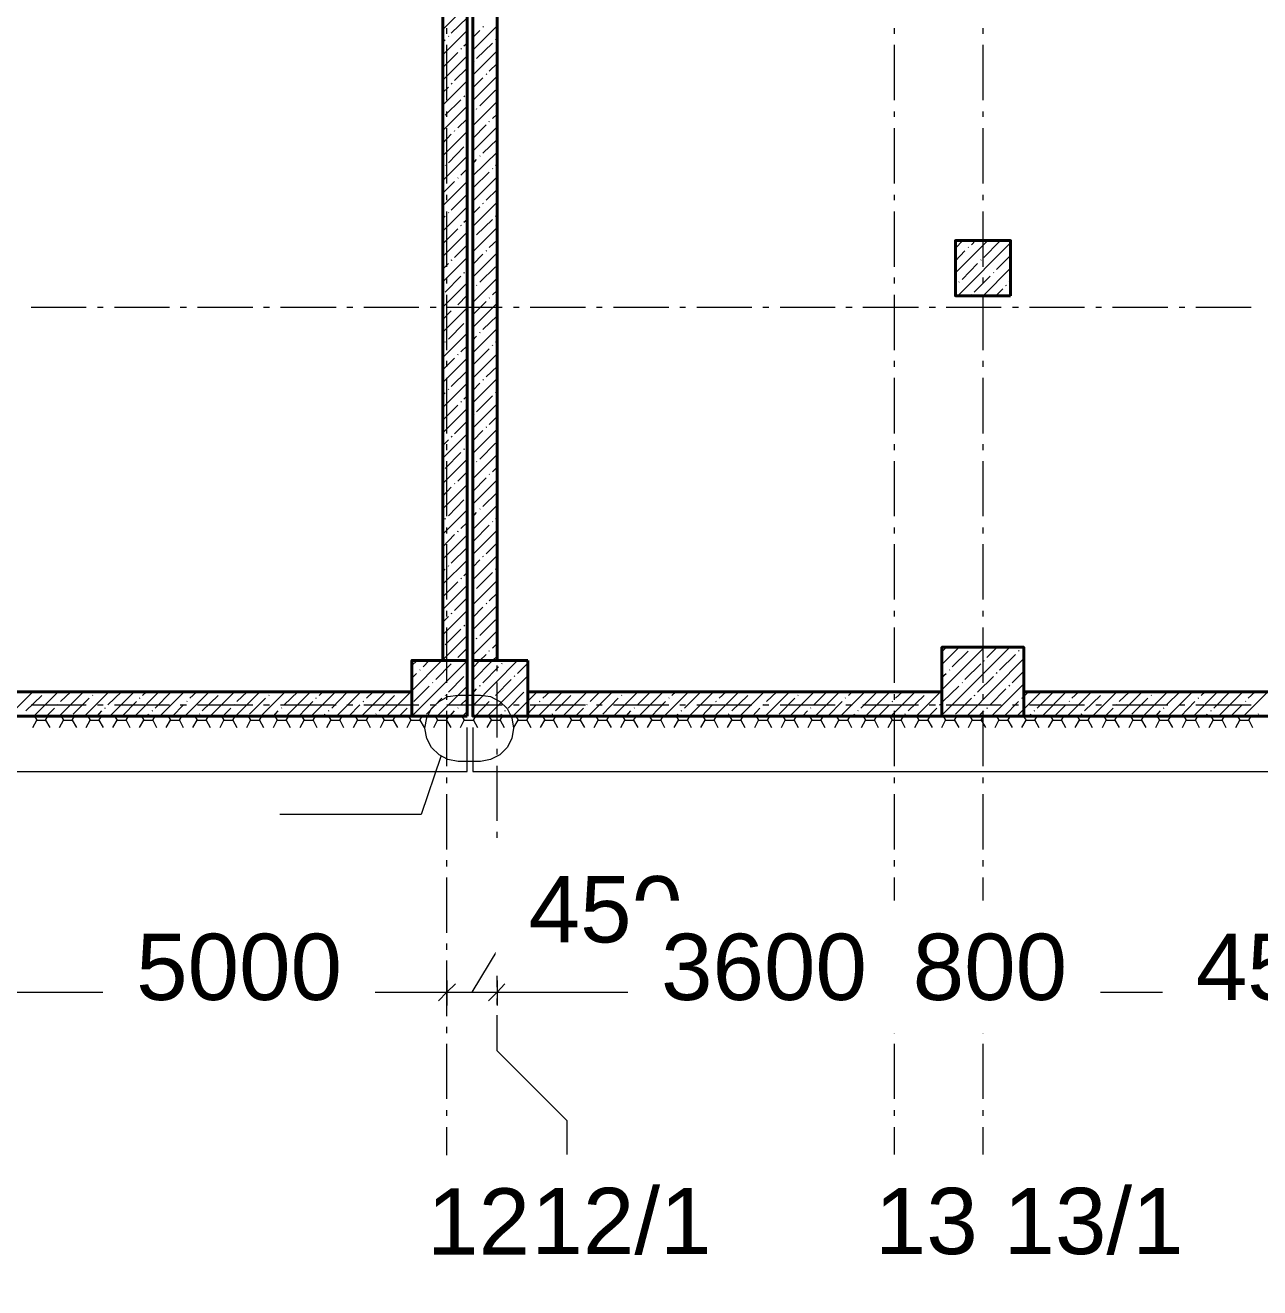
# Model space of a CAD drawing. Header units: millimetres. Extents: x -213911 to 415037, y -3642 to 107391.
# Drawn here: x -172386 to -161206, y -29 to 11398 of the extents above; entities that cross this region are included whole.
import ezdxf

# ---------------------------------------------------------------- set-up
doc = ezdxf.new("R2010")
doc.units = ezdxf.units.MM
doc.layers.add('Оси', color=7, linetype='Continuous', lineweight=9)
doc.styles.get("Standard").update_dxf_attribs({"font": 'arial.ttf'})

msp = doc.modelspace()

# ---------------------------------------------------------------- linework, layer by layer
at = {"lineweight": 40}
for points in [[(-168384.7, 5649.2), (-168384.7, 12651.9), (-168605, 12651.9), (-168605, 5649.2)], [(-168113.6, 5649.2), (-168113.6, 12651.9), (-168333.9, 12651.9), (-168333.9, 5649.2)], [(-163462.1, 8949.4), (-163462.1, 9449.2), (-163962, 9449.2), (-163962, 8949.4)], [(-163343.5, 5145.1), (-163343.5, 5767.9), (-164084.9, 5767.9), (-164084.9, 5145.1)], [(-168384.7, 5145.1), (-168384.7, 5649.2), (-168884.6, 5649.2), (-168884.6, 5145.1)], [(-167834, 5649.2), (-168333.9, 5649.2), (-168333.9, 5145.1), (-167834, 5145.1)], [(-173269.2, 5145.1), (-168884.6, 5145.1), (-168884.6, 5365.4), (-173269.2, 5365.4)], [(-167834, 5145.1), (-164084.9, 5145.1), (-164084.9, 5365.4), (-167834, 5365.4)], [(-163343.5, 5145.1), (-159458.8, 5145.1), (-159458.8, 5365.4), (-163343.5, 5365.4)]]:
    msp.add_lwpolyline(points, close=True, dxfattribs=at)
at = {"layer": 'Оси', "lineweight": 9}
for points in [[(-168384.7, 28983), (-168384.7, 29385.5), (-172769.4, 29385.5), (-172769.4, 32867.8), (-207511.6, 32867.8), (-207511.6, 4645.2), (-168384.7, 4645.2), (-168384.7, 5043.4)], [(-168384.7, 5145.1), (-168384.7, 15486)], [(-168333.9, 5043.4), (-168333.9, 4645.2), (-130647.4, 4645.2), (-130647.4, 8301.2), (-121640.9, 8301.2), (-121640.9, 12300.3), (-122034.9, 12300.3)], [(-168605, 11359.8), (-168384.7, 11580.1)], [(-168528.8, 11325.9), (-168384.7, 11465.7)], [(-168113.6, 10978.6), (-168113.6, 11478.5)], [(-168605, 11131.1), (-168384.7, 11351.4)], [(-168566.9, 11321.7), (-168566.9, 11372.5)], [(-168333.9, 11173.4), (-168113.6, 11393.7)], [(-168333.9, 11287.8), (-168270.4, 11351.4)], [(-168240.7, 11381), (-168236.5, 11385.3)], [(-164512.7, 11321.7), (-164512.7, 11372.5)], [(-163712.1, 11321.7), (-163712.1, 11372.5)], [(-168605, 11245.5), (-168583.9, 11266.6)], [(-168566.9, 10720.1), (-168566.9, 11220)], [(-168554.2, 11296.3), (-168550, 11300.5)], [(-168414.4, 11211.6), (-168384.7, 11237)], [(-168300, 11097.2), (-168156, 11237)], [(-168126.3, 11266.6), (-168122.1, 11270.9)], [(-164512.7, 10720.1), (-164512.7, 11220)], [(-163712.1, 10720.1), (-163712.1, 11220)], [(-168605, 11016.7), (-168469.5, 11152.3)], [(-168605, 10902.3), (-168384.7, 11122.6)], [(-168439.8, 11181.9), (-168435.6, 11186.1)], [(-168333.9, 10944.7), (-168113.6, 11165)], [(-168499.1, 10898.1), (-168384.7, 11008.2)], [(-168325.4, 11067.5), (-168321.2, 11071.8)], [(-168185.6, 10982.8), (-168113.6, 11050.6)], [(-168605, 10673.5), (-168384.7, 10893.8)], [(-168528.8, 10868.4), (-168520.3, 10872.7)], [(-168333.9, 10715.9), (-168113.6, 10936.2)], [(-168333.9, 10830.3), (-168240.7, 10923.5)], [(-168211.1, 10953.1), (-168206.8, 10957.4)], [(-168113.6, 10826.1), (-168113.6, 10876.9)], [(-168605, 10787.9), (-168554.2, 10838.8)], [(-168414.4, 10754), (-168405.9, 10758.3)], [(-168270.4, 10669.3), (-168126.3, 10809.1)], [(-168605, 10444.8), (-168384.7, 10665.1)], [(-168583.9, 10584.6), (-168439.8, 10724.4)], [(-168333.9, 10487.1), (-168113.6, 10707.4)], [(-168300, 10639.7), (-168295.8, 10643.9)], [(-168113.6, 10224.5), (-168113.6, 10724.4)], [(-168566.9, 10567.6), (-168566.9, 10618.5)], [(-168469.5, 10470.2), (-168384.7, 10550.7)], [(-168333.9, 10601.5), (-168325.4, 10610)], [(-168185.6, 10525.3), (-168181.4, 10529.5)], [(-168156, 10554.9), (-168113.6, 10593.1)], [(-164512.7, 10567.6), (-164512.7, 10618.5)], [(-163712.1, 10567.6), (-163712.1, 10618.5)], [(-168605, 10216), (-168384.7, 10436.3)], [(-168605, 10330.4), (-168528.8, 10410.9)], [(-168566.9, 9966.1), (-168566.9, 10466)], [(-168499.1, 10440.5), (-168494.9, 10444.8)], [(-168333.9, 10372.8), (-168211.1, 10495.6)], [(-168333.9, 10258.4), (-168113.6, 10478.7)], [(-164512.7, 9966.1), (-164512.7, 10466)], [(-163712.1, 9966.1), (-163712.1, 10466)], [(-168554.2, 10152.5), (-168414.4, 10296.5)], [(-168240.7, 10241.4), (-168113.6, 10364.3)], [(-168605, 9991.5), (-168384.7, 10211.8)], [(-168333.9, 10033.9), (-168113.6, 10249.9)], [(-168333.9, 10144), (-168300, 10182.1)], [(-168270.4, 10211.8), (-168266.1, 10216)], [(-168583.9, 10127.1), (-168579.6, 10131.3)], [(-168439.8, 10042.3), (-168384.7, 10097.4)], [(-168325.4, 9928), (-168185.6, 10067.8)], [(-168156, 10097.4), (-168151.7, 10101.6)], [(-168126.3, 10127.1), (-168113.6, 10139.8)], [(-168113.6, 10072), (-168113.6, 10122.8)], [(-168605, 9762.7), (-168384.7, 9983)], [(-168605, 9877.1), (-168499.1, 9983)], [(-168469.5, 10012.7), (-168465.2, 10016.9)], [(-168333.9, 9805.1), (-168113.6, 10025.4)], [(-168113.6, 9470.4), (-168113.6, 9970.3)], [(-168566.9, 9813.6), (-168566.9, 9864.4)], [(-168528.8, 9724.6), (-168384.7, 9868.6)], [(-168211.1, 9813.6), (-168113.6, 9911)], [(-164512.7, 9813.6), (-164512.7, 9864.4)], [(-163712.1, 9813.6), (-163712.1, 9864.4)], [(-168605, 9534), (-168384.7, 9754.3)], [(-168333.9, 9576.3), (-168113.6, 9796.6)], [(-168333.9, 9690.7), (-168270.4, 9754.3)], [(-168240.7, 9783.9), (-168236.5, 9788.2)], [(-168605, 9648.4), (-168583.9, 9669.5)], [(-168566.9, 9212), (-168566.9, 9711.9)], [(-168554.2, 9699.2), (-168550, 9703.4)], [(-168414.4, 9614.5), (-168384.7, 9639.9)], [(-168300, 9500.1), (-168156, 9639.9)], [(-168126.3, 9669.5), (-168122.1, 9673.8)], [(-164512.7, 9212), (-164512.7, 9711.9)], [(-163712.1, 9212), (-163712.1, 9711.9)], [(-168605, 9419.6), (-168469.5, 9555.2)], [(-168605, 9305.2), (-168384.7, 9525.5)], [(-168439.8, 9584.8), (-168435.6, 9589)], [(-168333.9, 9347.6), (-168113.6, 9567.9)], [(-168499.1, 9296.7), (-168384.7, 9411.1)], [(-168325.4, 9470.4), (-168321.2, 9474.7)], [(-168185.6, 9385.7), (-168113.6, 9453.5)], [(-168113.6, 9317.9), (-168113.6, 9373)], [(-163962, 9381.5), (-163894.2, 9449.2)], [(-163962, 9156.9), (-163669.7, 9449.2)], [(-163940.8, 8949.4), (-163462.1, 9428.1)], [(-163847.6, 9385.7), (-163843.4, 9389.9)], [(-163818, 9411.1), (-163779.8, 9449.2)], [(-163703.6, 9296.7), (-163563.8, 9440.8)], [(-168605, 9076.4), (-168384.7, 9296.7)], [(-168528.8, 9271.3), (-168520.3, 9275.6)], [(-168333.9, 9118.8), (-168113.6, 9339.1)], [(-168333.9, 9233.2), (-168240.7, 9326.4)], [(-168211.1, 9356), (-168206.8, 9360.3)], [(-163962, 9267.1), (-163877.3, 9356)], [(-163733.2, 9271.3), (-163729, 9275.6)], [(-163589.2, 9186.6), (-163462.1, 9313.7)], [(-168605, 9190.8), (-168554.2, 9241.7)], [(-168414.4, 9156.9), (-168405.9, 9161.2)], [(-168270.4, 9072.2), (-168126.3, 9212)], [(-168113.6, 8716.4), (-168113.6, 9216.2)], [(-163902.7, 9097.6), (-163762.9, 9241.7)], [(-163712.1, 8949.4), (-163462.1, 9199.3)], [(-163618.9, 9156.9), (-163614.6, 9161.2)], [(-168605, 8847.7), (-168384.7, 9068)], [(-168583.9, 8983.2), (-168439.8, 9127.3)], [(-168566.9, 9059.5), (-168566.9, 9114.6)], [(-168333.9, 8890), (-168113.6, 9110.3)], [(-168300, 9042.6), (-168295.8, 9046.8)], [(-164512.7, 9059.5), (-164512.7, 9114.6)], [(-163962, 9042.6), (-163962, 9042.6)], [(-163932.3, 9072.2), (-163928.1, 9076.4)], [(-163792.5, 8983.2), (-163648.5, 9127.3)], [(-163712.1, 9059.5), (-163712.1, 9114.6)], [(-163504.5, 9042.6), (-163500.2, 9046.8)], [(-163474.8, 9072.2), (-163462.1, 9084.9)], [(-168566.9, 8457.9), (-168566.9, 8957.8)], [(-168469.5, 8868.9), (-168384.7, 8953.6)], [(-168333.9, 9004.4), (-168325.4, 9012.9)], [(-168185.6, 8928.2), (-168181.4, 8932.4)], [(-168156, 8957.8), (-168113.6, 8996)], [(-164512.7, 8457.9), (-164512.7, 8957.8)], [(-163818, 8957.8), (-163813.7, 8962.1)], [(-163712.1, 8457.9), (-163712.1, 8957.8)], [(-163597.7, 8949.4), (-163534.1, 9012.9)], [(-163483.3, 8949.4), (-163462.1, 8970.5)], [(-172333, 8847.7), (-171833.1, 8847.7)], [(-171731.5, 8847.7), (-171680.6, 8847.7)], [(-171578.9, 8847.7), (-171079.1, 8847.7)], [(-170981.6, 8847.7), (-170926.5, 8847.7)], [(-170824.9, 8847.7), (-170325, 8847.7)], [(-170227.6, 8847.7), (-170172.5, 8847.7)], [(-170075, 8847.7), (-169570.9, 8847.7)], [(-169473.5, 8847.7), (-169418.4, 8847.7)], [(-169321, 8847.7), (-168821.1, 8847.7)], [(-168719.4, 8847.7), (-168664.3, 8847.7)], [(-168605, 8618.9), (-168384.7, 8839.2)], [(-168605, 8733.3), (-168528.8, 8813.8)], [(-168566.9, 8847.7), (-168067, 8847.7)], [(-168499.1, 8843.4), (-168494.9, 8847.7)], [(-168333.9, 8775.7), (-168211.1, 8898.5)], [(-168333.9, 8661.3), (-168113.6, 8881.6)], [(-167965.3, 8847.7), (-167914.5, 8847.7)], [(-167812.8, 8847.7), (-167312.9, 8847.7)], [(-167211.3, 8847.7), (-167160.4, 8847.7)], [(-167058.8, 8847.7), (-166558.9, 8847.7)], [(-166457.2, 8847.7), (-166406.4, 8847.7)], [(-166304.7, 8847.7), (-165804.8, 8847.7)], [(-165707.4, 8847.7), (-165652.3, 8847.7)], [(-165550.6, 8847.7), (-165050.7, 8847.7)], [(-164953.3, 8847.7), (-164898.2, 8847.7)], [(-164800.8, 8847.7), (-164296.7, 8847.7)], [(-164199.2, 8847.7), (-164144.2, 8847.7)], [(-164046.7, 8847.7), (-163546.8, 8847.7)], [(-163445.2, 8847.7), (-163390.1, 8847.7)], [(-163292.7, 8847.7), (-162792.8, 8847.7)], [(-162691.1, 8847.7), (-162640.3, 8847.7)], [(-162538.6, 8847.7), (-162038.7, 8847.7)], [(-161937, 8847.7), (-161886.2, 8847.7)], [(-161784.5, 8847.7), (-161284.6, 8847.7)], [(-168554.2, 8555.4), (-168414.4, 8699.4)], [(-168240.7, 8644.3), (-168113.6, 8767.2)], [(-168605, 8390.2), (-168384.7, 8610.4)], [(-168333.9, 8432.5), (-168113.6, 8652.8)], [(-168333.9, 8546.9), (-168300, 8585)], [(-168270.4, 8614.7), (-168266.1, 8618.9)], [(-168113.6, 8563.8), (-168113.6, 8618.9)], [(-168583.9, 8530), (-168579.6, 8534.2)], [(-168439.8, 8441), (-168384.7, 8496.1)], [(-168325.4, 8326.6), (-168185.6, 8470.7)], [(-168156, 8500.3), (-168151.7, 8504.5)], [(-168126.3, 8530), (-168113.6, 8538.4)], [(-168113.6, 7966.5), (-168113.6, 8466.4)], [(-168605, 8165.6), (-168384.7, 8385.9)], [(-168605, 8280), (-168499.1, 8385.9)], [(-168566.9, 8305.4), (-168566.9, 8360.5)], [(-168469.5, 8415.6), (-168465.2, 8419.8)], [(-168333.9, 8203.8), (-168113.6, 8424.1)], [(-164512.7, 8305.4), (-164512.7, 8360.5)], [(-163712.1, 8305.4), (-163712.1, 8360.5)], [(-168528.8, 8127.5), (-168384.7, 8271.5)], [(-168211.1, 8216.5), (-168113.6, 8309.7)], [(-168605, 7936.9), (-168384.7, 8157.2)], [(-168566.9, 7703.9), (-168566.9, 8208)], [(-168333.9, 7979.2), (-168113.6, 8199.5)], [(-168333.9, 8093.6), (-168270.4, 8157.2)], [(-168240.7, 8186.8), (-168236.5, 8191.1)], [(-164512.7, 7703.9), (-164512.7, 8208)], [(-163712.1, 7703.9), (-163712.1, 8208)], [(-168605, 8051.3), (-168583.9, 8072.4)], [(-168554.2, 8102.1), (-168550, 8106.3)], [(-168414.4, 8013.1), (-168384.7, 8042.8)], [(-168300, 7898.7), (-168156, 8042.8)], [(-168126.3, 8072.4), (-168122.1, 8076.7)], [(-168605, 7822.5), (-168469.5, 7958.1)], [(-168605, 7708.1), (-168384.7, 7928.4)], [(-168439.8, 7987.7), (-168435.6, 7991.9)], [(-168333.9, 7750.5), (-168113.6, 7970.8)], [(-168499.1, 7699.6), (-168384.7, 7814)], [(-168325.4, 7873.3), (-168321.2, 7877.6)], [(-168185.6, 7784.4), (-168113.6, 7856.4)], [(-168113.6, 7809.8), (-168113.6, 7864.9)], [(-168605, 7479.3), (-168384.7, 7699.6)], [(-168528.8, 7674.2), (-168520.3, 7678.5)], [(-168333.9, 7521.7), (-168113.6, 7742)], [(-168333.9, 7636.1), (-168240.7, 7729.3)], [(-168211.1, 7758.9), (-168206.8, 7763.2)], [(-168113.6, 7212.5), (-168113.6, 7712.3)], [(-168605, 7593.7), (-168554.2, 7644.6)], [(-168566.9, 7551.4), (-168566.9, 7606.4)], [(-168414.4, 7559.8), (-168405.9, 7564.1)], [(-168270.4, 7470.9), (-168126.3, 7614.9)], [(-164512.7, 7551.4), (-164512.7, 7606.4)], [(-163712.1, 7551.4), (-163712.1, 7606.4)], [(-168605, 7250.6), (-168384.7, 7470.9)], [(-168583.9, 7386.1), (-168439.8, 7530.2)], [(-168566.9, 6954), (-168566.9, 7453.9)], [(-168333.9, 7292.9), (-168113.6, 7513.2)], [(-168300, 7445.5), (-168295.8, 7449.7)], [(-164512.7, 6954), (-164512.7, 7453.9)], [(-163712.1, 6954), (-163712.1, 7453.9)], [(-168469.5, 7271.8), (-168384.7, 7356.5)], [(-168333.9, 7407.3), (-168325.4, 7415.8)], [(-168185.6, 7331.1), (-168181.4, 7335.3)], [(-168156, 7356.5), (-168113.6, 7398.9)], [(-168605, 7021.8), (-168384.7, 7242.1)], [(-168605, 7136.2), (-168528.8, 7216.7)], [(-168499.1, 7246.3), (-168494.9, 7250.6)], [(-168333.9, 7178.6), (-168211.1, 7301.4)], [(-168333.9, 7064.2), (-168113.6, 7284.5)], [(-168554.2, 6958.3), (-168414.4, 7102.3)], [(-168240.7, 7043), (-168113.6, 7170.1)], [(-168113.6, 7059.9), (-168113.6, 7110.8)], [(-168605, 6793.1), (-168384.7, 7013.3)], [(-168333.9, 6835.4), (-168113.6, 7055.7)], [(-168333.9, 6949.8), (-168300, 6987.9)], [(-168270.4, 7017.6), (-168266.1, 7021.8)], [(-168583.9, 6928.6), (-168579.6, 6937.1)], [(-168439.8, 6843.9), (-168384.7, 6899)], [(-168325.4, 6729.5), (-168185.6, 6873.5)], [(-168156, 6903.2), (-168151.7, 6907.4)], [(-168126.3, 6928.6), (-168113.6, 6941.3)], [(-168113.6, 6458.4), (-168113.6, 6958.3)], [(-168605, 6678.7), (-168499.1, 6788.8)], [(-168605, 6564.3), (-168384.7, 6784.6)], [(-168566.9, 6797.3), (-168566.9, 6852.4)], [(-168469.5, 6814.2), (-168465.2, 6822.7)], [(-168333.9, 6606.7), (-168113.6, 6826.9)], [(-164512.7, 6797.3), (-164512.7, 6852.4)], [(-163712.1, 6797.3), (-163712.1, 6852.4)], [(-168566.9, 6200), (-168566.9, 6699.9)], [(-168528.8, 6530.4), (-168384.7, 6670.2)], [(-168211.1, 6615.1), (-168113.6, 6712.6)], [(-164512.7, 6200), (-164512.7, 6699.9)], [(-163712.1, 6200), (-163712.1, 6699.9)], [(-168605, 6339.8), (-168384.7, 6555.8)], [(-168333.9, 6377.9), (-168113.6, 6598.2)], [(-168333.9, 6492.3), (-168270.4, 6560.1)], [(-168240.7, 6589.7), (-168236.5, 6593.9)], [(-168605, 6449.9), (-168583.9, 6475.3)], [(-168554.2, 6500.8), (-168550, 6509.2)], [(-168414.4, 6416), (-168384.7, 6445.7)], [(-168300, 6301.6), (-168156, 6445.7)], [(-168126.3, 6475.3), (-168122.1, 6479.6)], [(-168605, 6225.4), (-168469.5, 6361)], [(-168605, 6111), (-168384.7, 6331.3)], [(-168439.8, 6386.4), (-168435.6, 6394.8)], [(-168333.9, 6153.4), (-168113.6, 6373.7)], [(-168113.6, 6305.9), (-168113.6, 6356.7)], [(-168499.1, 6102.5), (-168384.7, 6216.9)], [(-168325.4, 6276.2), (-168321.2, 6280.5)], [(-168185.6, 6187.3), (-168113.6, 6259.3)], [(-168113.6, 5704.3), (-168113.6, 6204.2)], [(-168605, 5882.2), (-168384.7, 6102.5)], [(-168566.9, 6047.5), (-168566.9, 6098.3)], [(-168528.8, 6072.9), (-168520.3, 6077.1)], [(-168333.9, 5924.6), (-168113.6, 6144.9)], [(-168333.9, 6039), (-168240.7, 6132.2)], [(-168211.1, 6161.8), (-168206.8, 6166.1)], [(-164512.7, 6047.5), (-164512.7, 6098.3)], [(-163712.1, 6047.5), (-163712.1, 6098.3)], [(-168605, 5996.6), (-168554.2, 6047.5)], [(-168566.9, 5445.9), (-168566.9, 5945.8)], [(-168414.4, 5958.5), (-168405.9, 5967)], [(-168270.4, 5873.8), (-168126.3, 6017.8)], [(-164512.7, 5445.9), (-164512.7, 5945.8)], [(-163712.1, 5445.9), (-163712.1, 5945.8)], [(-168605, 5653.5), (-168384.7, 5873.8)], [(-168583.9, 5789), (-168439.8, 5933.1)], [(-168333.9, 5695.8), (-168113.6, 5916.1)], [(-168300, 5844.1), (-168295.8, 5852.6)], [(-168469.5, 5674.7), (-168384.7, 5759.4)], [(-168333.9, 5810.2), (-168325.4, 5818.7)], [(-168185.6, 5734), (-168181.4, 5738.2)], [(-168156, 5759.4), (-168113.6, 5801.8)], [(-164089.1, 5145.1), (-164084.9, 5153.6), (-163470.6, 5767.9)], [(-164084.9, 5611.1), (-163928.1, 5767.9)], [(-164084.9, 5382.4), (-163699.3, 5767.9)], [(-164084.9, 5725.5), (-164042.5, 5767.9)], [(-163991.7, 5589.9), (-163847.6, 5734)], [(-163818, 5759.4), (-163813.7, 5763.6)], [(-163678.2, 5674.7), (-163585, 5767.9)], [(-163390.1, 5734), (-163385.9, 5738.2)], [(-163360.4, 5759.4), (-163356.2, 5767.9)], [(-168884.6, 5602.6), (-168838, 5649.2)], [(-168884.6, 5373.9), (-168613.5, 5649.2)], [(-168884.6, 5145.1), (-168384.7, 5645)], [(-168783, 5589.9), (-168727.9, 5649.2)], [(-168668.6, 5475.6), (-168528.8, 5619.6)], [(-168499.1, 5645), (-168499.1, 5649.2), (-168494.9, 5649.2)], [(-168333.9, 5581.5), (-168270.4, 5649.2), (-168211.1, 5704.3)], [(-168333.9, 5467.1), (-168156, 5649.2), (-168113.6, 5687.4)], [(-168333.9, 5238.3), (-167927.2, 5649.2)], [(-168113.6, 5551.8), (-168113.6, 5602.6)], [(-168071.3, 5619.6), (-168067, 5623.8)], [(-168041.6, 5645), (-168041.6, 5649.2)], [(-167927.2, 5530.6), (-167834, 5623.8)], [(-163877.3, 5475.6), (-163733.2, 5619.6)], [(-163860.3, 5145.1), (-163343.5, 5666.2)], [(-163703.6, 5645), (-163699.3, 5649.2)], [(-163563.8, 5560.3), (-163419.7, 5704.3)], [(-168884.6, 5488.3), (-168842.3, 5530.6)], [(-168812.6, 5560.3), (-168808.4, 5564.5)], [(-168554.2, 5361.2), (-168414.4, 5505.2)], [(-168240.7, 5445.9), (-168100.9, 5589.9)], [(-168198.3, 5145.1), (-167834, 5509.4)], [(-167956.9, 5505.2), (-167952.6, 5509.4)], [(-164084.9, 5496.7), (-164046.7, 5530.6)], [(-164017.1, 5560.3), (-164012.8, 5564.5)], [(-163762.9, 5361.2), (-163618.9, 5505.2)], [(-163589.2, 5530.6), (-163585, 5539.1)], [(-163449.4, 5445.9), (-163343.5, 5551.8)], [(-168867.7, 5276.4), (-168727.9, 5416.2)], [(-168698.2, 5445.9), (-168694, 5450.1)], [(-168655.9, 5145.1), (-168384.7, 5416.2)], [(-168333.9, 5352.7), (-168300, 5390.8)], [(-168270.4, 5416.2), (-168266.1, 5424.7)], [(-168126.3, 5331.5), (-167986.5, 5475.6)], [(-168113.6, 4950.2), (-168113.6, 5450.1)], [(-167842.5, 5390.8), (-167838.3, 5395.1)], [(-164076.4, 5276.4), (-163932.3, 5416.2)], [(-163902.7, 5445.9), (-163898.5, 5450.1)], [(-163648.5, 5246.8), (-163504.5, 5390.8)], [(-163635.8, 5145.1), (-163343.5, 5437.4)], [(-163474.8, 5416.2), (-163470.6, 5424.7)], [(-172536.4, 5145.1), (-172316.1, 5365.4)], [(-172379.6, 5191.7), (-172235.6, 5331.5)], [(-172307.6, 5145.1), (-172087.3, 5365.4)], [(-172205.9, 5361.2), (-172201.7, 5365.4)], [(-172078.8, 5145.1), (-171858.5, 5365.4)], [(-172066.1, 5276.4), (-171972.9, 5365.4)], [(-171951.7, 5162.1), (-171807.7, 5306.1)], [(-171850.1, 5145.1), (-171629.8, 5365.4)], [(-171778.1, 5331.5), (-171773.8, 5335.8)], [(-171752.6, 5361.2), (-171744.2, 5365.4)], [(-171638.3, 5246.8), (-171515.4, 5365.4)], [(-171621.3, 5145.1), (-171401, 5365.4)], [(-171506.9, 5145.1), (-171379.8, 5276.4)], [(-171392.5, 5145.1), (-171176.5, 5365.4)], [(-171350.2, 5306.1), (-171345.9, 5310.3)], [(-171324.8, 5331.5), (-171286.6, 5365.4)], [(-171210.4, 5217.1), (-171066.3, 5361.2)], [(-171168, 5145.1), (-170947.7, 5365.4)], [(-170939.3, 5145.1), (-170719, 5365.4)], [(-170922.3, 5276.4), (-170918.1, 5280.7)], [(-170896.9, 5306.1), (-170833.3, 5365.4)], [(-170782.5, 5191.7), (-170638.5, 5331.5)], [(-170710.5, 5145.1), (-170490.2, 5365.4)], [(-170608.8, 5361.2), (-170604.6, 5365.4)], [(-170481.7, 5145.1), (-170261.4, 5365.4)], [(-170469, 5276.4), (-170375.8, 5365.4)], [(-170354.6, 5162.1), (-170210.6, 5306.1)], [(-170253, 5145.1), (-170032.7, 5365.4)], [(-170181, 5331.5), (-170176.7, 5335.8)], [(-170151.3, 5361.2), (-170147.1, 5365.4)], [(-170041.2, 5246.8), (-169918.3, 5365.4)], [(-170024.2, 5145.1), (-169803.9, 5365.4)], [(-169909.8, 5145.1), (-169782.7, 5276.4)], [(-169795.4, 5145.1), (-169575.2, 5365.4)], [(-169753.1, 5306.1), (-169748.8, 5310.3)], [(-169723.4, 5331.5), (-169689.5, 5365.4)], [(-169609, 5217.1), (-169469.2, 5361.2)], [(-169566.7, 5145.1), (-169346.4, 5365.4)], [(-169342.2, 5145.1), (-169121.9, 5365.4)], [(-169325.2, 5276.4), (-169321, 5280.7)], [(-169295.6, 5306.1), (-169236.2, 5365.4)], [(-169181.2, 5191.7), (-169041.4, 5331.5)], [(-169113.4, 5145.1), (-168893.1, 5365.4)], [(-169011.7, 5361.2), (-169007.5, 5365.4)], [(-168753.3, 5162.1), (-168613.5, 5306.1)], [(-168583.9, 5331.5), (-168579.6, 5335.8)], [(-168566.9, 5293.4), (-168566.9, 5344.2)], [(-168439.8, 5246.8), (-168384.7, 5301.9)], [(-168312.7, 5145.1), (-168185.6, 5276.4)], [(-168156, 5306.1), (-168151.7, 5310.3)], [(-168011.9, 5217.1), (-167872.1, 5361.2)], [(-167969.6, 5145.1), (-167834, 5280.7), (-167749.3, 5365.4)], [(-167740.8, 5145.1), (-167520.5, 5365.4)], [(-167728.1, 5276.4), (-167723.9, 5280.7)], [(-167698.5, 5306.1), (-167634.9, 5365.4)], [(-167584.1, 5191.7), (-167444.3, 5331.5)], [(-167516.3, 5145.1), (-167296, 5365.4)], [(-167414.6, 5361.2), (-167410.4, 5365.4)], [(-167287.5, 5145.1), (-167067.2, 5365.4)], [(-167270.6, 5276.4), (-167181.6, 5365.4)], [(-167156.2, 5162.1), (-167016.4, 5306.1)], [(-167058.8, 5145.1), (-166838.5, 5365.4)], [(-166986.7, 5331.5), (-166982.5, 5335.8)], [(-166957.1, 5361.2), (-166952.9, 5365.4)], [(-166842.7, 5246.8), (-166724.1, 5365.4)], [(-166830, 5145.1), (-166609.7, 5365.4)], [(-166715.6, 5145.1), (-166588.5, 5276.4)], [(-166601.2, 5145.1), (-166381, 5365.4)], [(-166558.9, 5306.1), (-166554.6, 5310.3)], [(-166529.2, 5331.5), (-166495.3, 5365.4)], [(-166414.8, 5217.1), (-166270.8, 5361.2)], [(-166372.5, 5145.1), (-166152.2, 5365.4)], [(-166143.7, 5145.1), (-165923.4, 5365.4)], [(-166131, 5276.4), (-166126.8, 5280.7)], [(-166101.4, 5306.1), (-166037.8, 5365.4)], [(-165987, 5191.7), (-165842.9, 5331.5)], [(-165915, 5145.1), (-165694.7, 5365.4)], [(-165817.5, 5361.2), (-165813.3, 5365.4)], [(-165686.2, 5145.1), (-165465.9, 5365.4)], [(-165673.5, 5276.4), (-165580.3, 5365.4)], [(-165559.1, 5162.1), (-165415.1, 5306.1)], [(-165461.7, 5145.1), (-165241.4, 5365.4)], [(-165389.6, 5331.5), (-165385.4, 5335.8)], [(-165360, 5361.2), (-165355.8, 5365.4)], [(-165245.6, 5246.8), (-165127, 5365.4)], [(-165232.9, 5145.1), (-165012.6, 5365.4)], [(-165118.5, 5145.1), (-164987.2, 5276.4)], [(-165004.1, 5145.1), (-164783.9, 5365.4)], [(-164961.8, 5306.1), (-164957.5, 5310.3)], [(-164932.1, 5331.5), (-164898.2, 5365.4)], [(-164817.7, 5217.1), (-164673.7, 5361.2)], [(-164775.4, 5145.1), (-164555.1, 5365.4)], [(-164546.6, 5145.1), (-164326.3, 5365.4)], [(-164533.9, 5276.4), (-164529.7, 5280.7)], [(-164512.7, 5293.4), (-164512.7, 5344.2)], [(-164504.3, 5306.1), (-164440.7, 5365.4)], [(-164389.9, 5191.7), (-164245.8, 5331.5)], [(-164317.9, 5145.1), (-164097.6, 5365.4)], [(-164220.4, 5361.2), (-164211.9, 5365.4)], [(-163962, 5162.1), (-163818, 5306.1)], [(-163792.5, 5331.5), (-163784.1, 5335.8)], [(-163712.1, 5293.4), (-163712.1, 5344.2)], [(-163521.4, 5145.1), (-163390.1, 5276.4)], [(-163407, 5145.1), (-163343.5, 5208.7), (-163186.7, 5365.4)], [(-163360.4, 5306.1), (-163356.2, 5310.3)], [(-163335, 5331.5), (-163301.1, 5365.4)], [(-163220.6, 5217.1), (-163076.6, 5361.2)], [(-163178.3, 5145.1), (-162958, 5365.4)], [(-162949.5, 5145.1), (-162729.2, 5365.4)], [(-162932.6, 5276.4), (-162928.3, 5280.7)], [(-162907.2, 5306.1), (-162843.6, 5365.4)], [(-162792.8, 5191.7), (-162648.7, 5331.5)], [(-162720.8, 5145.1), (-162500.5, 5365.4)], [(-162619.1, 5361.2), (-162614.8, 5365.4)], [(-162492, 5145.1), (-162271.7, 5365.4)], [(-162479.3, 5276.4), (-162386.1, 5365.4)], [(-162364.9, 5162.1), (-162220.9, 5306.1)], [(-162263.2, 5145.1), (-162042.9, 5365.4)], [(-162191.2, 5331.5), (-162187, 5335.8)], [(-162165.8, 5361.2), (-162157.3, 5365.4)], [(-162051.4, 5246.8), (-161928.6, 5365.4)], [(-162034.5, 5145.1), (-161814.2, 5365.4)], [(-161920.1, 5145.1), (-161793, 5276.4)], [(-161805.7, 5145.1), (-161589.6, 5365.4)], [(-161763.3, 5306.1), (-161759.1, 5310.3)], [(-161737.9, 5331.5), (-161699.8, 5365.4)], [(-161623.5, 5217.1), (-161479.5, 5361.2)], [(-161581.2, 5145.1), (-161360.9, 5365.4)], [(-161352.4, 5145.1), (-161132.1, 5365.4)], [(-161335.5, 5276.4), (-161331.2, 5280.7)], [(-161310, 5306.1), (-161246.5, 5365.4)], [(-172333, 5246.8), (-171833.1, 5246.8)], [(-172303.4, 5145.1), (-172282.2, 5107), (-172201.7, 5107), (-172163.6, 5043.4)], [(-172201.7, 5107), (-172180.5, 5145.1)], [(-172193.2, 5145.1), (-172121.2, 5217.1)], [(-172091.5, 5246.8), (-172087.3, 5251)], [(-172061.9, 5145.1), (-172040.7, 5107), (-171960.2, 5107), (-171922.1, 5043.4)], [(-171960.2, 5107), (-171939, 5145.1)], [(-171820.4, 5145.1), (-171799.2, 5107), (-171718.7, 5107), (-171680.6, 5043.4)], [(-171735.7, 5145.1), (-171693.3, 5191.7)], [(-171731.5, 5246.8), (-171680.6, 5246.8)], [(-171718.7, 5107), (-171693.3, 5145.1)], [(-171663.7, 5217.1), (-171659.4, 5221.4)], [(-171578.9, 5246.8), (-171079.1, 5246.8)], [(-171578.9, 5145.1), (-171553.5, 5107), (-171473, 5107), (-171439.1, 5043.4)], [(-171473, 5107), (-171451.9, 5145.1)], [(-171333.2, 5145.1), (-171312.1, 5107), (-171231.6, 5107), (-171197.7, 5043.4)], [(-171282.4, 5145.1), (-171265.5, 5162.1)], [(-171235.8, 5191.7), (-171231.6, 5196)], [(-171231.6, 5107), (-171210.4, 5145.1)], [(-171091.8, 5145.1), (-171070.6, 5107), (-170990.1, 5107), (-170956.2, 5043.4)], [(-171053.6, 5145.1), (-170952, 5246.8)], [(-170990.1, 5107), (-170968.9, 5145.1)], [(-170981.6, 5246.8), (-170926.5, 5246.8)], [(-170850.3, 5145.1), (-170829.1, 5107), (-170748.6, 5107), (-170710.5, 5043.4)], [(-170824.9, 5246.8), (-170325, 5246.8)], [(-170807.9, 5162.1), (-170803.7, 5166.3)], [(-170748.6, 5107), (-170727.4, 5145.1)], [(-170608.8, 5145.1), (-170587.6, 5107), (-170507.2, 5107), (-170469, 5043.4)], [(-170596.1, 5145.1), (-170524.1, 5217.1)], [(-170507.2, 5107), (-170486, 5145.1)], [(-170494.4, 5246.8), (-170490.2, 5251)], [(-170367.4, 5145.1), (-170346.2, 5107), (-170265.7, 5107), (-170227.6, 5043.4)], [(-170265.7, 5107), (-170244.5, 5145.1)], [(-170227.6, 5246.8), (-170172.5, 5246.8)], [(-170138.6, 5145.1), (-170096.2, 5191.7)], [(-170125.9, 5145.1), (-170104.7, 5107), (-170024.2, 5107), (-169986.1, 5043.4)], [(-170075, 5246.8), (-169570.9, 5246.8)], [(-170066.6, 5217.1), (-170062.3, 5221.4)], [(-170024.2, 5107), (-169998.8, 5145.1)], [(-169884.4, 5145.1), (-169859, 5107), (-169778.5, 5107), (-169744.6, 5043.4)], [(-169778.5, 5107), (-169757.3, 5145.1)], [(-169681.1, 5145.1), (-169668.4, 5162.1)], [(-169638.7, 5191.7), (-169634.5, 5196)], [(-169638.7, 5145.1), (-169617.5, 5107), (-169537, 5107), (-169503.1, 5043.4)], [(-169537, 5107), (-169515.8, 5145.1)], [(-169473.5, 5246.8), (-169418.4, 5246.8)], [(-169456.5, 5145.1), (-169354.9, 5246.8)], [(-169397.2, 5145.1), (-169376, 5107), (-169295.6, 5107), (-169261.7, 5043.4)], [(-169321, 5246.8), (-168821.1, 5246.8)], [(-169295.6, 5107), (-169274.4, 5145.1)], [(-169210.8, 5162.1), (-169206.6, 5166.3)], [(-169155.8, 5145.1), (-169134.6, 5107), (-169054.1, 5107), (-169016, 5043.4)], [(-169054.1, 5107), (-169032.9, 5145.1)], [(-168999, 5145.1), (-168927, 5217.1)], [(-168914.3, 5145.1), (-168893.1, 5107), (-168812.6, 5107), (-168774.5, 5043.4)], [(-168897.3, 5246.8), (-168893.1, 5251)], [(-168812.6, 5107), (-168791.4, 5145.1)], [(-168719.4, 5246.8), (-168664.3, 5246.8)], [(-168672.8, 5145.1), (-168651.6, 5107), (-168571.1, 5107), (-168533, 5043.4)], [(-168571.1, 5107), (-168550, 5145.1)], [(-168566.9, 5246.8), (-168067, 5246.8)], [(-168566.9, 4691.8), (-168566.9, 5191.7)], [(-168541.5, 5145.1), (-168499.1, 5191.7)], [(-168469.5, 5217.1), (-168465.2, 5221.4)], [(-168431.3, 5145.1), (-168410.2, 5107), (-168325.4, 5107), (-168291.5, 5043.4)], [(-168427.1, 5145.1), (-168384.7, 5187.5)], [(-168325.4, 5107), (-168304.3, 5145.1)], [(-168189.9, 5145.1), (-168164.5, 5107), (-168084, 5107), (-168050.1, 5043.4)], [(-168084, 5145.1), (-168071.3, 5162.1)], [(-168084, 5107), (-168062.8, 5145.1)], [(-168041.6, 5191.7), (-168037.4, 5196)], [(-167965.3, 5246.8), (-167914.5, 5246.8)], [(-167944.2, 5145.1), (-167923, 5107), (-167842.5, 5107), (-167808.6, 5043.4)], [(-167855.2, 5145.1), (-167834, 5166.3), (-167757.8, 5246.8)], [(-167842.5, 5107), (-167821.3, 5145.1)], [(-167812.8, 5246.8), (-167312.9, 5246.8)], [(-167702.7, 5145.1), (-167681.5, 5107), (-167601, 5107), (-167567.1, 5043.4)], [(-167613.7, 5162.1), (-167609.5, 5166.3)], [(-167601, 5107), (-167579.8, 5145.1)], [(-167461.2, 5145.1), (-167440, 5107), (-167359.5, 5107), (-167321.4, 5043.4)], [(-167401.9, 5145.1), (-167329.9, 5217.1)], [(-167359.5, 5107), (-167338.4, 5145.1)], [(-167300.2, 5246.8), (-167296, 5251)], [(-167219.7, 5145.1), (-167198.6, 5107), (-167118.1, 5107), (-167079.9, 5043.4)], [(-167211.3, 5246.8), (-167160.4, 5246.8)], [(-167118.1, 5107), (-167096.9, 5145.1)], [(-167058.8, 5246.8), (-166558.9, 5246.8)], [(-166978.3, 5145.1), (-166957.1, 5107), (-166876.6, 5107), (-166838.5, 5043.4)], [(-166944.4, 5145.1), (-166902, 5191.7)], [(-166876.6, 5107), (-166851.2, 5145.1)], [(-166872.4, 5217.1), (-166868.1, 5221.4)], [(-166736.8, 5145.1), (-166711.4, 5107), (-166630.9, 5107), (-166597, 5043.4)], [(-166630.9, 5107), (-166609.7, 5145.1)], [(-166491.1, 5145.1), (-166469.9, 5107), (-166389.4, 5107), (-166355.5, 5043.4)], [(-166486.9, 5145.1), (-166474.2, 5162.1)], [(-166457.2, 5246.8), (-166406.4, 5246.8)], [(-166444.5, 5191.7), (-166440.3, 5196)], [(-166389.4, 5107), (-166368.2, 5145.1)], [(-166304.7, 5246.8), (-165804.8, 5246.8)], [(-166258.1, 5145.1), (-166160.7, 5246.8)], [(-166249.6, 5145.1), (-166228.4, 5107), (-166148, 5107), (-166114.1, 5043.4)], [(-166148, 5107), (-166126.8, 5145.1)], [(-166016.6, 5162.1), (-166012.4, 5166.3)], [(-166008.2, 5145.1), (-165987, 5107), (-165906.5, 5107), (-165868.4, 5043.4)], [(-165906.5, 5107), (-165885.3, 5145.1)], [(-165800.6, 5145.1), (-165732.8, 5217.1)], [(-165766.7, 5145.1), (-165745.5, 5107), (-165665, 5107), (-165626.9, 5043.4)], [(-165707.4, 5246.8), (-165652.3, 5246.8)], [(-165703.1, 5246.8), (-165698.9, 5251)], [(-165665, 5107), (-165643.8, 5145.1)], [(-165550.6, 5246.8), (-165050.7, 5246.8)], [(-165525.2, 5145.1), (-165504, 5107), (-165423.5, 5107), (-165385.4, 5043.4)], [(-165423.5, 5107), (-165402.4, 5145.1)], [(-165347.3, 5145.1), (-165300.7, 5191.7)], [(-165283.7, 5145.1), (-165262.6, 5107), (-165182.1, 5107), (-165143.9, 5043.4)], [(-165275.3, 5217.1), (-165271, 5221.4)], [(-165182.1, 5107), (-165156.6, 5145.1)], [(-165042.3, 5145.1), (-165016.9, 5107), (-164936.4, 5107), (-164902.5, 5043.4)], [(-164953.3, 5246.8), (-164898.2, 5246.8)], [(-164936.4, 5107), (-164915.2, 5145.1)], [(-164889.8, 5145.1), (-164872.8, 5162.1)], [(-164847.4, 5191.7), (-164843.2, 5196)], [(-164800.8, 5246.8), (-164296.7, 5246.8)], [(-164796.6, 5145.1), (-164775.4, 5107), (-164694.9, 5107), (-164661, 5043.4)], [(-164694.9, 5107), (-164673.7, 5145.1)], [(-164661, 5145.1), (-164559.3, 5246.8)], [(-164555.1, 5145.1), (-164533.9, 5107), (-164453.4, 5107), (-164419.5, 5043.4)], [(-164512.7, 4691.8), (-164512.7, 5191.7)], [(-164453.4, 5107), (-164432.2, 5145.1)], [(-164419.5, 5162.1), (-164415.3, 5166.3)], [(-164313.6, 5145.1), (-164292.4, 5107), (-164211.9, 5107), (-164173.8, 5043.4)], [(-164211.9, 5107), (-164190.8, 5145.1)], [(-164203.5, 5145.1), (-164131.5, 5217.1)], [(-164199.2, 5246.8), (-164144.2, 5246.8)], [(-164106, 5246.8), (-164097.6, 5251)], [(-164072.1, 5145.1), (-164051, 5107), (-163970.5, 5107), (-163932.3, 5043.4)], [(-164046.7, 5246.8), (-163546.8, 5246.8)], [(-163970.5, 5107), (-163949.3, 5145.1)], [(-163830.7, 5145.1), (-163809.5, 5107), (-163729, 5107), (-163690.9, 5043.4)], [(-163745.9, 5145.1), (-163703.6, 5191.7)], [(-163729, 5107), (-163707.8, 5145.1)], [(-163712.1, 4691.8), (-163712.1, 5191.7)], [(-163678.2, 5217.1), (-163669.7, 5221.4)], [(-163589.2, 5145.1), (-163568, 5107), (-163487.5, 5107), (-163449.4, 5043.4)], [(-163487.5, 5107), (-163462.1, 5145.1)], [(-163445.2, 5246.8), (-163390.1, 5246.8)], [(-163347.7, 5145.1), (-163322.3, 5107), (-163241.8, 5107), (-163207.9, 5043.4)], [(-163292.7, 5246.8), (-162792.8, 5246.8)], [(-163292.7, 5145.1), (-163275.7, 5162.1)], [(-163250.3, 5191.7), (-163241.8, 5196)], [(-163241.8, 5107), (-163220.6, 5145.1)], [(-163102, 5145.1), (-163080.8, 5107), (-163000.4, 5107), (-162966.5, 5043.4)], [(-163063.9, 5145.1), (-162962.2, 5246.8)], [(-163000.4, 5107), (-162979.2, 5145.1)], [(-162860.6, 5145.1), (-162839.4, 5107), (-162758.9, 5107), (-162725, 5043.4)], [(-162822.4, 5162.1), (-162814, 5166.3)], [(-162758.9, 5107), (-162737.7, 5145.1)], [(-162691.1, 5246.8), (-162640.3, 5246.8)], [(-162619.1, 5145.1), (-162597.9, 5107), (-162517.4, 5107), (-162479.3, 5043.4)], [(-162606.4, 5145.1), (-162534.4, 5217.1)], [(-162538.6, 5246.8), (-162038.7, 5246.8)], [(-162517.4, 5107), (-162496.2, 5145.1)], [(-162504.7, 5246.8), (-162500.5, 5251)], [(-162377.6, 5145.1), (-162356.4, 5107), (-162275.9, 5107), (-162237.8, 5043.4)], [(-162275.9, 5107), (-162254.8, 5145.1)], [(-162148.8, 5145.1), (-162106.5, 5191.7)], [(-162136.1, 5145.1), (-162115, 5107), (-162034.5, 5107), (-161996.3, 5043.4)], [(-162076.8, 5217.1), (-162072.6, 5221.4)], [(-162034.5, 5107), (-162009, 5145.1)], [(-161937, 5246.8), (-161886.2, 5246.8)], [(-161894.7, 5145.1), (-161873.5, 5107), (-161788.8, 5107), (-161754.9, 5043.4)], [(-161788.8, 5107), (-161767.6, 5145.1)], [(-161784.5, 5246.8), (-161284.6, 5246.8)], [(-161695.6, 5145.1), (-161678.6, 5162.1)], [(-161649, 5191.7), (-161644.7, 5196)], [(-161649, 5145.1), (-161627.8, 5107), (-161547.3, 5107), (-161513.4, 5043.4)], [(-161547.3, 5107), (-161526.1, 5145.1)], [(-161466.8, 5145.1), (-161365.1, 5246.8)], [(-161407.5, 5145.1), (-161386.3, 5107), (-161305.8, 5107), (-161271.9, 5043.4)], [(-161305.8, 5107), (-161284.6, 5145.1)], [(-161221.1, 5162.1), (-161216.9, 5166.3)], [(-172316.1, 5043.4), (-172282.2, 5107)], [(-172074.6, 5043.4), (-172040.7, 5107)], [(-171833.1, 5043.4), (-171799.2, 5107)], [(-171591.7, 5043.4), (-171553.5, 5107)], [(-171350.2, 5043.4), (-171312.1, 5107)], [(-171108.7, 5043.4), (-171070.6, 5107)], [(-170867.2, 5043.4), (-170829.1, 5107)], [(-170621.5, 5043.4), (-170587.6, 5107)], [(-170380.1, 5043.4), (-170346.2, 5107)], [(-170138.6, 5043.4), (-170104.7, 5107)], [(-169897.1, 5043.4), (-169859, 5107)], [(-169655.6, 5043.4), (-169617.5, 5107)], [(-169414.2, 5043.4), (-169376, 5107)], [(-169168.5, 5043.4), (-169134.6, 5107)], [(-168927, 5043.4), (-168893.1, 5107)], [(-168685.5, 5043.4), (-168651.6, 5107)], [(-168444.1, 5043.4), (-168410.2, 5107)], [(-168202.6, 5043.4), (-168164.5, 5107)], [(-167961.1, 5043.4), (-167923, 5107)], [(-167719.6, 5043.4), (-167681.5, 5107)], [(-167473.9, 5043.4), (-167440, 5107)], [(-167232.5, 5043.4), (-167198.6, 5107)], [(-166991, 5043.4), (-166957.1, 5107)], [(-166749.5, 5043.4), (-166711.4, 5107)], [(-166508, 5043.4), (-166469.9, 5107)], [(-166266.6, 5043.4), (-166228.4, 5107)], [(-166025.1, 5043.4), (-165987, 5107)], [(-165779.4, 5043.4), (-165745.5, 5107)], [(-165537.9, 5043.4), (-165504, 5107)], [(-165296.4, 5043.4), (-165262.6, 5107)], [(-165055, 5043.4), (-165016.9, 5107)], [(-164813.5, 5043.4), (-164775.4, 5107)], [(-164572, 5043.4), (-164533.9, 5107)], [(-164330.6, 5043.4), (-164292.4, 5107)], [(-164084.9, 5043.4), (-164051, 5107)], [(-163843.4, 5043.4), (-163809.5, 5107)], [(-163601.9, 5043.4), (-163568, 5107)], [(-163360.4, 5043.4), (-163322.3, 5107)], [(-163119, 5043.4), (-163080.8, 5107)], [(-162877.5, 5043.4), (-162839.4, 5107)], [(-162631.8, 5043.4), (-162597.9, 5107)], [(-162390.3, 5043.4), (-162356.4, 5107)], [(-162148.8, 5043.4), (-162115, 5107)], [(-161907.4, 5043.4), (-161873.5, 5107)], [(-161665.9, 5043.4), (-161627.8, 5107)], [(-161424.4, 5043.4), (-161386.3, 5107)], [(-168113.6, 4797.7), (-168113.6, 4848.6)], [(-168622, 4780.8), (-168799.9, 4255.5), (-170079.3, 4255.5)], [(-168113.6, 4196.2), (-168113.6, 4696.1)], [(-168566.9, 4539.3), (-168566.9, 4590.2)], [(-164512.7, 4539.3), (-164512.7, 4590.2)], [(-163712.1, 4539.3), (-163712.1, 4590.2)], [(-168566.9, 3937.8), (-168566.9, 4437.7)], [(-164512.7, 3937.8), (-164512.7, 4437.7)], [(-163712.1, 3937.8), (-163712.1, 4437.7)], [(-168113.6, 4043.7), (-168113.6, 4098.7)], [(-168566.9, 3785.3), (-168566.9, 3840.3)], [(-164512.7, 3785.3), (-164512.7, 3840.3)], [(-163712.1, 3785.3), (-163712.1, 3840.3)]]:
    msp.add_lwpolyline(points, dxfattribs=at)
msp.add_lwpolyline([(-168465.2, 5335.8), (-168261.9, 5335.8), (-168172.9, 5323), (-168088.2, 5276.4), (-168020.4, 5212.9), (-167978.1, 5128.2), (-167965.3, 5035), (-167978.1, 4941.8), (-168020.4, 4861.3), (-168088.2, 4793.5), (-168172.9, 4751.1), (-168261.9, 4734.2), (-168465.2, 4734.2), (-168558.4, 4751.1), (-168638.9, 4793.5), (-168706.7, 4861.3), (-168749.1, 4941.8), (-168766, 5035), (-168749.1, 5128.2), (-168706.7, 5212.9), (-168638.9, 5276.4), (-168558.4, 5323)], close=True, dxfattribs=at)
at = {"layer": 'Оси'}
for points in [[(-168113.6, 3442.1), (-168113.6, 3946.2)], [(-168566.9, 3183.7), (-168566.9, 3683.6)], [(-164512.7, 3183.7), (-164512.7, 3683.6)], [(-163712.1, 3183.7), (-163712.1, 3683.6)], [(-168113.6, 3289.6), (-168113.6, 3344.7)], [(-168566.9, 3031.2), (-168566.9, 3086.3)], [(-167334.1, 3166.7), (-168028.9, 3166.7), (-168342.4, 2645.7)], [(-168113.6, 2692.3), (-168113.6, 3192.2)], [(-164512.7, 3031.2), (-164512.7, 3086.3)], [(-163712.1, 3031.2), (-163712.1, 3086.3)], [(-168566.9, 2429.6), (-168566.9, 2933.7)], [(-164512.7, 2429.6), (-164512.7, 2933.7)], [(-163712.1, 2429.6), (-163712.1, 2933.7)], [(-168566.9, 2751.6), (-168566.9, 2645.7), (-168566.9, 2527.1)], [(-168113.6, 2751.6), (-168113.6, 2645.7), (-168113.6, 2527.1)], [(-164512.7, 2751.6), (-164512.7, 2645.7), (-164512.7, 2527.1)], [(-163712.1, 2751.6), (-163712.1, 2645.7), (-163712.1, 2527.1)], [(-206914.3, 2645.7), (-203190.5, 2645.7), (-198886.4, 2645.7), (-194383.2, 2645.7), (-192883.5, 2645.7), (-189879.9, 2645.7), (-188380.3, 2645.7), (-184677.7, 2645.7), (-180975.2, 2645.7), (-177272.6, 2645.7), (-173570, 2645.7), (-168566.9, 2645.7), (-168113.6, 2645.7), (-164512.7, 2645.7), (-163712.1, 2645.7), (-159208.8, 2645.7), (-158408.2, 2645.7), (-154705.6, 2645.7), (-152405.3, 2645.7), (-150202.4, 2645.7), (-146402.4, 2645.7)], [(-168490.7, 2721.9), (-168566.9, 2645.7), (-168643.2, 2569.4)], [(-168041.6, 2721.9), (-168113.6, 2645.7), (-168189.9, 2569.4)], [(-164436.5, 2721.9), (-164512.7, 2645.7), (-164589, 2569.4)], [(-163635.8, 2721.9), (-163712.1, 2645.7), (-163788.3, 2569.4)], [(-168113.6, 2535.5), (-168113.6, 2590.6)], [(-168566.9, 2277.1), (-168566.9, 2332.2)], [(-164512.7, 2277.1), (-164512.7, 2332.2)], [(-163712.1, 2277.1), (-163712.1, 2332.2)], [(-168566.9, 1679.8), (-168566.9, 2179.7)], [(-164512.7, 1679.8), (-164512.7, 2179.7)], [(-163712.1, 1679.8), (-163712.1, 2179.7)], [(-168566.9, 1527.3), (-168566.9, 1578.1)], [(-164512.7, 1527.3), (-164512.7, 1578.1)], [(-163712.1, 1527.3), (-163712.1, 1578.1)]]:
    msp.add_lwpolyline(points, dxfattribs=at)
for points in [[(-167736.6, 586.8, -0.4180328), (-167478.2, 845.2), (-167478.2, 1480.7), (-168113.6, 2116.1), (-168113.6, 2438.1)], [(-168825.3, 586.8, -0.4180328), (-168566.9, 845.2), (-168566.9, 1425.6)], [(-164771.1, 586.8, -0.4180328), (-164512.7, 845.2), (-164512.7, 1425.6)], [(-163970.5, 586.8, -0.4180328), (-163712.1, 845.2), (-163712.1, 1425.6)]]:
    msp.add_lwpolyline(points, format="xyb", dxfattribs=at)
for centre, radius, start, end in [((-167479.2, 585.8), 259.4, 0.22662, 89.77338), ((-168568.2, 588.1), 264, 270.28622, 359.71378), ((-164514, 588.1), 264, 270.28622, 359.71378), ((-163713.4, 588.1), 264, 270.28622, 359.71378)]:
    msp.add_arc(centre, radius, start, end, dxfattribs=at)
for points in [[(-168566.9, 845.2), (-168422.9, 845.2), (-168304.3, 730.9), (-168304.3, 586.8)], [(-164512.7, 845.2), (-164368.7, 845.2), (-164250.1, 730.9), (-164250.1, 586.8)], [(-163712.1, 845.2), (-163568, 845.2), (-163449.4, 730.9), (-163449.4, 586.8)], [(-168566.9, 324.2), (-168710.9, 324.2), (-168825.3, 442.8), (-168825.3, 586.8)], [(-167478.2, 324.2), (-167622.2, 324.2), (-167736.6, 442.8), (-167736.6, 586.8)], [(-167219.7, 586.8), (-167219.7, 442.8), (-167338.4, 324.2), (-167478.2, 324.2)], [(-164512.7, 324.2), (-164656.8, 324.2), (-164771.1, 442.8), (-164771.1, 586.8)], [(-163712.1, 324.2), (-163856.1, 324.2), (-163970.5, 442.8), (-163970.5, 586.8)]]:
    msp.add_open_spline(points, degree=3, dxfattribs=at)

# ---------------------------------------------------------------- next in the draw order: texts
at = {"char_height": 600, "attachment_point": 4, "bg_fill": 3, "box_fill_scale": 1.5, "bg_fill_color": 256, "bg_fill_transparency": 0}
for s, insert in [('450', (-167827.3, 3392.7)), ('5000', (-171381.6, 2871.6)), ('4500', (-161786, 2871.6)), ('12', (-168746.6, 571.4)), ('13 13/1', (-164692.3, 571.4))]:
    msp.add_mtext(s, dxfattribs=dict(at, insert=insert))

# ---------------------------------------------------------------- next in the draw order: texts
for s, insert in [('3600', (-166628.3, 2871.6)), ('12/1', (-167801.9, 571.4))]:
    msp.add_mtext(s, dxfattribs=dict(at, insert=insert))

# ---------------------------------------------------------------- next in the draw order: texts
at = {"insert": (-164349.1, 2871.6), "char_height": 600, "attachment_point": 4, "bg_fill": 3, "box_fill_scale": 1.5, "bg_fill_color": 256, "bg_fill_transparency": 0}
msp.add_mtext('800', dxfattribs=at)

doc.saveas('drawing.dxf')
